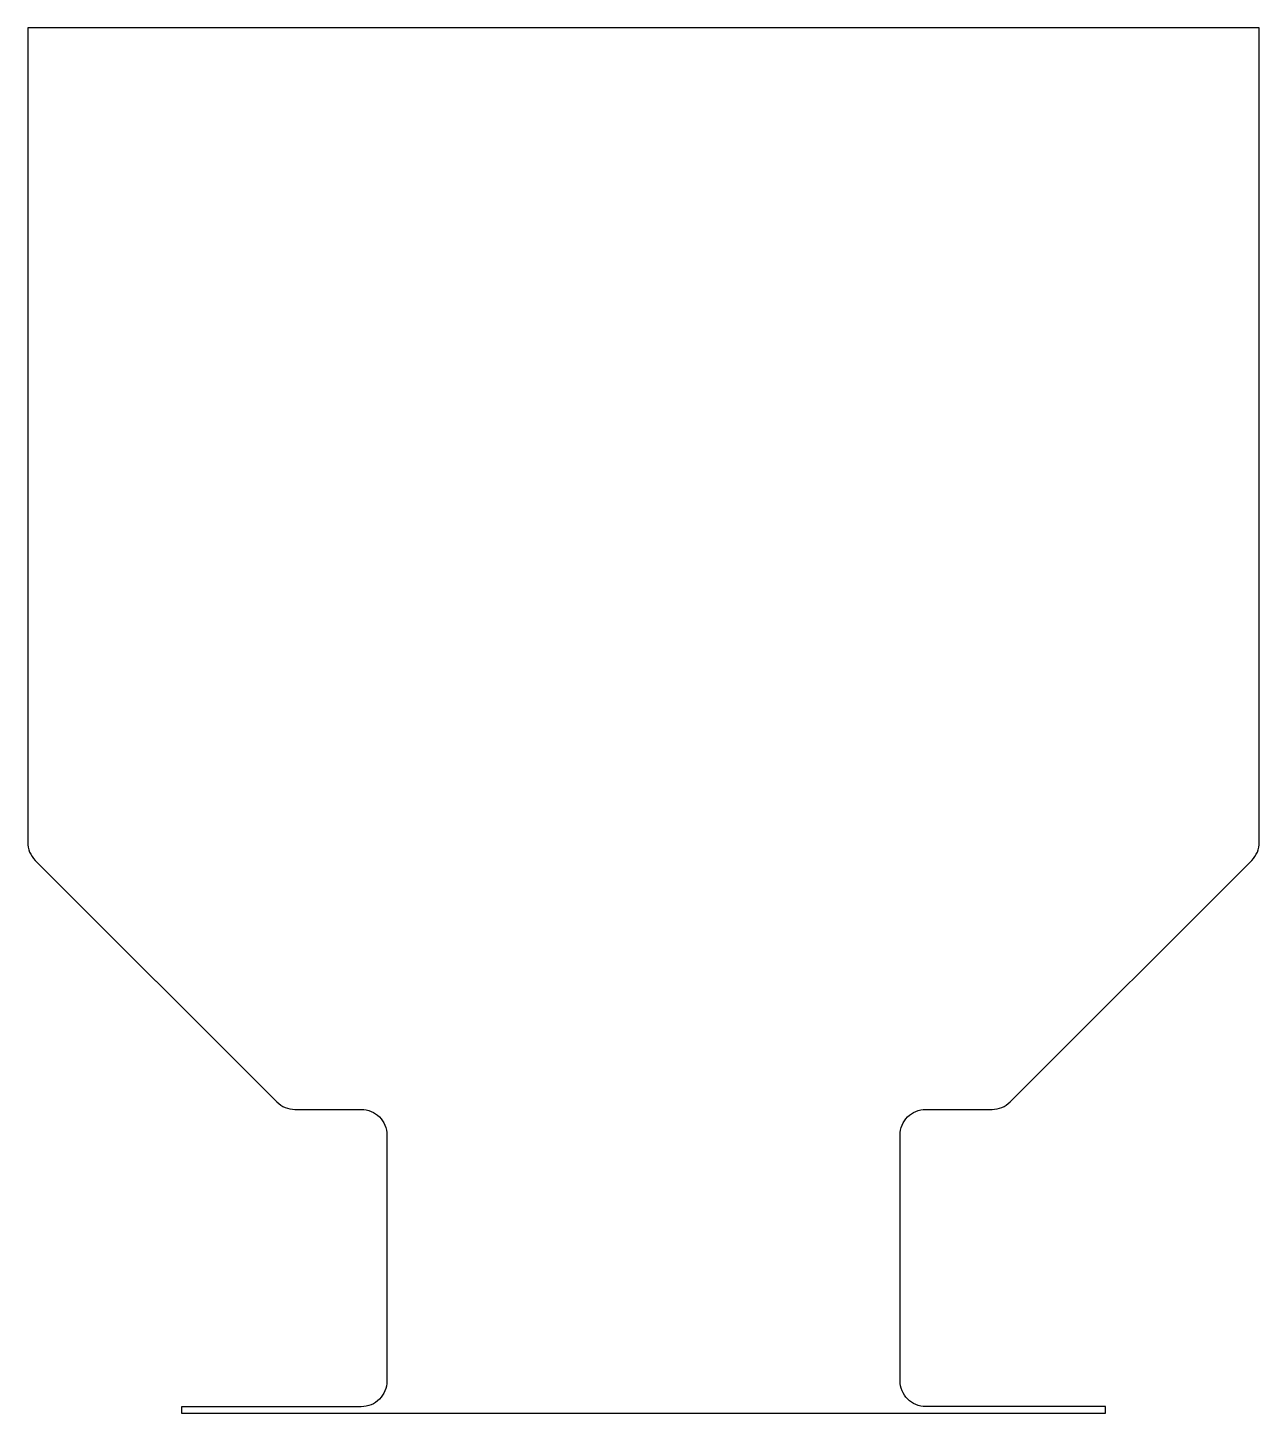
# Model space of a CAD drawing. Header units: inches. Extents: x -6 to 6, y -6.8 to 6.7.
import ezdxf

# ---------------------------------------------------------------- set-up
doc = ezdxf.new("R2010")
doc.units = ezdxf.units.IN
doc.header["$MEASUREMENT"] = 0

msp = doc.modelspace()

# ---------------------------------------------------------------- linework, layer by layer
msp.add_lwpolyline([(5.927, -1.363, 0.198912), (6, -1.186), (6, 6.75), (-6, 6.75), (-6, -1.186, 0.198912), (-5.927, -1.363), (-3.573, -3.716, 0.198912), (-3.396, -3.789), (-2.75, -3.789, -0.414214), (-2.5, -4.039), (-2.5, -6.436, -0.414214), (-2.75, -6.686), (-4.5, -6.686), (-4.5, -6.75), (4.5, -6.75), (4.5, -6.684), (2.75, -6.684, -0.414214), (2.5, -6.434), (2.5, -4.039, -0.414214), (2.75, -3.789), (3.396, -3.789, 0.198912), (3.573, -3.716)], format="xyb", close=True)

doc.saveas('drawing.dxf')
